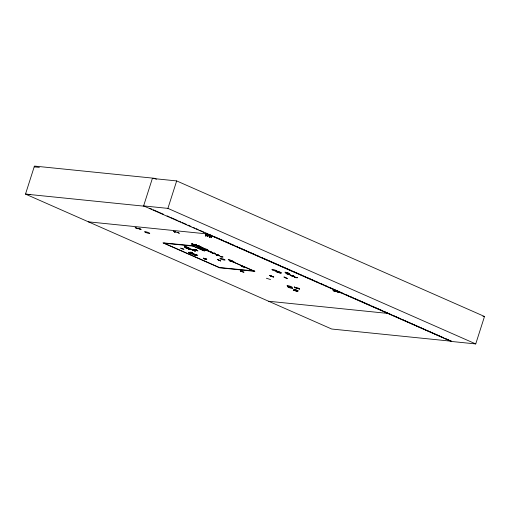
<?xml version="1.0" encoding="UTF-8"?>
<svg xmlns="http://www.w3.org/2000/svg" width="510" height="510" viewBox="0 0 510 510"><rect width="100%" height="100%" fill="white"/><g stroke="black" fill="none" stroke-linecap="round" stroke-linejoin="round"><path stroke-width="0.76" d="M208.36 250.844L211.516 252.22M217.362 259.539L220.741 261.024L217.534 259.36M231.317 260.961L234.683 262.44L231.419 260.98M287.296 278.492L283.923 276.975L287.302 278.466M333.323 290.738L340.68 292.772M340.47 292.549L333.03 290.432M205.804 235.926L205.855 233.988M205.791 235.932L205.893 234.007M206.053 235.913L205.995 234.141M205.887 235.958L206.257 234.115M207.57 234.53C206.588 236.889 208.724 237.367 207.978 234.657M207.672 234.664L207.36 236.328M207.564 236.487L207.933 234.645M207.831 236.57L208.08 234.791M209.291 236.92L209.502 235.129M209.604 235.263L209.412 237.073L209.54 235.142M209.948 235.269L209.82 237.201L209.91 235.257M209.801 237.182L210.012 235.391M210.968 237.45L211.178 235.658M211.216 235.671L211.012 237.462M211.376 237.577L211.586 235.786M211.535 237.717L211.624 235.798M204.051 258.768L206.633 259.035M204.108 258.819L206.697 259.086M233.351 261.789L229.277 260.712L233.401 261.592M298.911 288.717L297.508 288.08M193.889 250.066C191.664 249.237 196.21 251.57 192.283 249.728M285.396 273.079L289.54 274.214M269.611 275.534L273.762 276.904L269.637 275.521M143.61 205.906L152.369 178.443L176.67 180.922L484.5 316.474L475.734 343.931L451.439 341.458L143.61 205.906L167.905 208.38L475.734 343.931M140.913 229.57L139.071 228.136M167.905 208.38L176.67 180.922M174.885 231.865C174.165 230.82 175.223 232.146 175.038 231.47M178.373 232.738L174.471 231.725L175.013 231.463M174.573 231.782L174.701 231.381M175 231.432L174.783 231.801M184.435 246.336C186.615 246.304 182.911 246.113 185.308 246.655M186.596 248.089L184.601 247.452L186.093 247.503M186.093 247.815L186.966 247.885M186.233 247.892L188.362 248.038L188.082 247.611M186.016 247.732L186.386 247.535M186.813 247.873L186.309 247.662L186.641 247.828M186.386 247.892L186.603 247.63M187.062 247.216L184.594 246.668M186.724 247.28L187.712 247.356M187.132 247.458L187.495 247.261M188.547 247.822L188.694 248.147L188.432 247.809M192.64 244.041L192.933 243.907L191.218 243.901L192.863 244.137M190.281 252.692L188.381 252.418L190.064 252.597M189.497 252.954C191.256 253.923 190.255 252.896 190.995 253.049M190.581 252.463L197.141 255.351L190.077 252.412L190.689 252.118M190.95 252.157L191.097 252.641M254.426 271.32L232.554 261.694L254.93 271.371L219.587 267.776L162.983 242.843L193.704 245.839M190.931 252.571L191.129 252.233M194.049 244.864L194.297 244.653L192.295 244.373L194.221 244.883M192.799 249.881C192.353 249.428 193.15 250.327 192.997 249.645M194.788 245.01L195.088 244.876L194.221 245.144L196.879 245.928L193.864 245.061L195.018 245.106M193.277 249.823L193.532 250.231L193.424 249.836M196.063 244.685L195.4 244.806L196.758 245.297L195.069 244.545M194.476 254.668C195.47 254.522 193.099 254.7 194.737 254.783M196.503 249.811L196.146 249.715L196.261 250.155C196.93 249.16 195.158 250.754 196.382 250.219L196.528 249.804L196.114 250.174M198.294 245.903L196.248 245.348L198.294 245.903L198.148 245.578M198.613 246.043C199.531 245.928 196.082 245.954 198.83 246.139M198.766 246.056L199.091 245.935M200.532 246.528L199.614 246.222M199.633 246.094L199.404 246.438M200.385 246.566L198.53 246.349L199.805 246.617M200.902 246.916C195.668 246.489 204.446 246.948 200.239 247.101M203.35 249.039L203.343 248.631M204.255 248.893L204.695 249.288M204.739 249.83L205.842 250.174L205.351 249.632M206.072 249.326L206.442 249.129M214.123 253.138L213.996 253.54L217.375 254.994M214.041 253.566L214.213 253.151L214.786 253.425L212.064 253.043M214.181 253.585L214.308 253.183M214.308 253.68L214.672 253.126M232.942 261.279L232.554 261.655M233.083 261.337L232.936 261.745L232.974 261.286M233.057 261.745L233.166 261.401M287.602 273.194L287.468 273.583M297.54 277.752C290.929 276.637 298.082 278.454 297.432 277.453M295.035 287.729L294.525 286.888M294.761 287.264L298.93 288.756L294.786 287.576M296.272 289.941L296.138 290.337M299.338 289.151L298.675 288.099M299.179 288.934L298.688 288.265M451.439 341.458L402.097 319.47M266.405 278.243L270.574 279.556M293.263 290.082L297.426 291.408L293.295 290.043M294.716 287.385L298.854 288.596M228.231 259.673L232.343 260.769L228.295 259.673M195.145 254.873L197.74 255.127M194.412 249.39L197.944 250.933L194.399 249.396M273.226 277.045L269.962 275.604L273.366 277.013M333.094 290.509L340.661 292.67M333.342 290.764L340.623 292.708M137.203 228.729L135.086 227.473L137.184 228.684M211.14 251.819L208.565 251.57L211.287 251.863M212.574 253.323L215.328 253.61L212.753 253.349M294.06 276.19L291.497 275.91M175.058 232.184L173.642 231.132M271.562 276.235L271.964 276.35M295.252 290.713L296.087 290.388L295.328 290.681M207.532 234.517L207.321 236.308M183.982 249.479L180.604 248.045M174.873 232.171L173.617 231.157M291.465 275.929L293.894 276.159M205.728 234.052L205.498 235.843M207.149 250.098L208.029 250.429L206.792 249.938L208.826 250.474L207.736 250.206M294.264 286.983L294.984 287.901M182.612 248.797L182.523 248.778M196.286 249.785L196.49 249.919M209.865 251.583L209.699 251.57M205.077 258.838L205.473 258.94M285.549 277.778L285.173 277.689L285.581 277.791M206.881 250.219L207.353 250.333M205.103 258.851L205.511 258.946M194.074 254.407L194.552 254.439M136.215 228.104L139.989 228.996M230.214 260.266L231.202 261.228M34.189 166.866L39.359 167.376M30.67 194.61L25.5 194.1L34.444 166.069L154.275 178.277L156.423 179.22M268.662 301.27L25.5 194.1L144.54 206.225M88.236 221.824L208.348 234.058L205.453 232.783M194.998 244.774L196.305 245.202M163.621 243.13L193.59 246.183M203.834 248.223L204.867 248.682L203.159 248.172L204.478 248.568M205.453 249.058L206.365 249.358M205.715 249.218L204.44 248.95L206.741 249.613M204.402 249.218L202.98 249.078M188.694 248.147L187.674 248.045M205.275 249.862L206.314 250.206L205.084 249.766M206.646 250.639L207.143 250.69L206.104 250.353L206.454 250.557M192.716 249.964L191.837 249.874M193.258 250.206L192.378 250.117L193.475 250.302M214.64 253.33L212.211 253.164M218.65 255.096L216.074 254.809L218.612 255.121M218.796 255.178L216.221 254.911M190.383 253.119L191.422 253.464L190.192 253.024M191.467 253.642L190.804 253.502L191.868 253.821M222.934 256.983L220.358 256.696L222.895 257.008M193.698 254.751L195.878 255.325L194.546 255.127M219.453 267.54L254.535 270.976M293.097 275.757L290.47 275.502L293.084 275.744M241.848 271.601L244.035 272.174L242.703 271.977M482.932 316.315L484.5 316.474M388.773 313.51L268.617 301.251L331.685 329.02L451.516 341.228M180.884 248.599L183.562 248.905M203.528 258.162L206.792 259.603L203.407 258.117M197.115 246.266L199.155 247.044L197.51 246.343M185.098 246.712L187.495 247.618M205.874 249.39L206.244 249.454M185.901 247.095L184.83 246.719M206.684 249.772C203.477 248.867 208.813 250.429 206.129 249.486M189.286 248.587C186.08 247.675 191.416 249.243 188.732 248.3M194.227 254.477L194.807 254.554M190.268 252.794L190.906 252.966M188.917 252.265L189.503 252.399L188.949 252.201M187.119 248.134L188.024 248.415M185.347 246.808L186.131 247.082L185.002 246.7M178.073 232.694L178.411 232.777M219.255 260.291L218.809 260.304M205.249 258.908L205.505 258.94M230.507 260.412L231.368 261.279M136.304 228.161L139.95 228.984M197.51 246.394L196.662 246.292M200.991 247.363L202.062 247.56L200.5 247.133M205.441 249.645L206.046 249.868M193.966 250.219L195.113 250.652M197.389 246.069L197.95 246.311M190.989 252.628L191.212 252.233M139 228.365L141.117 229.596M196.101 244.743L195.744 244.915L196.356 245.042M207.066 249.938L207.615 250.104M288.52 274.195L291.803 275.636M292.829 276.114L296.119 277.555M296.004 277.542L292.797 276.133M189.012 249.02L188.668 248.995L189.656 249.269L188.381 248.899L190.039 249.39L189.07 248.988M178.047 232.286L179.118 233.274M187.304 248.102L188.292 248.51M194.151 250.263L195.081 250.576M206.945 250.155L207.296 250.263M203.19 249.02L201.903 248.599L203.267 248.855M291.656 275.61L288.488 274.214M298.624 288.271L299.351 289.176M189.083 248.121L189.822 248.421M286.824 273.22L289.591 274.061M197.587 246.113L198.148 246.368M200.985 247.414L200.353 247.114M205.568 249.626L206.244 249.906M294.748 289.61L296.801 290.324M189.172 248.109L189.586 248.344M242.052 271.071L242.384 271.231M242.103 271.052L242.645 271.333M199.741 247.089L200.073 247.248M286.983 272.907L287.366 273.621M189.344 248.427L188.381 248.191L189.331 248.466M204.453 249.116L204.95 249.358M184.524 246.113L184.843 246.273M199.926 247.12L200.341 247.344M287.111 272.875L287.525 273.666M149.672 208.22L151.935 209.189M153.3 209.814L163.506 214.289M167.057 215.877L169.294 216.839M170.684 217.47L177.25 220.345M178.647 220.983L180.865 221.939M182.274 222.577L186.654 224.496M188.069 225.127L190.989 226.408M193.137 227.358L194.61 228.002M196.038 228.633L198.224 229.596M199.659 230.233L204.006 232.146M209.801 234.702L211.988 235.658M213.441 236.302L223.629 240.784M225.082 241.428L229.449 243.346M230.902 243.99L233.809 245.272M235.996 246.234L237.45 246.872M238.903 247.516L249.09 251.997M250.544 252.641L254.911 254.56M256.364 255.204L259.278 256.485M261.458 257.442L262.911 258.085M264.365 258.729L276.739 264.174M278.192 264.811L280.373 265.774M281.826 266.418L288.373 269.299M289.833 269.937L292.013 270.899M293.467 271.543L302.2 275.387M303.654 276.025L305.834 276.987M307.294 277.625L313.841 280.513M315.295 281.15L317.475 282.113M321.115 283.713L327.662 286.594M329.116 287.238L331.302 288.201M332.756 288.838L342.943 293.327M346.577 294.927L348.764 295.889M350.217 296.527L353.124 297.808M354.584 298.452L356.764 299.415M358.218 300.052L370.585 305.496M372.039 306.14L374.225 307.103M375.679 307.74L382.226 310.622M383.679 311.266L388.046 313.185M391.387 314.753L388.492 313.478L400.669 318.839M392.834 315.39L408.746 322.409M410.187 323.047L426.099 330.059M427.546 330.697L443.458 337.709M444.905 338.347L451.414 341.222M208.794 234.351L246.623 251.009M248.083 251.647L272.091 262.223M273.545 262.86L297.553 273.436M299.007 274.074L323.015 284.644M324.468 285.288L387.766 313.159M198.843 245.826L199.27 245.954M199.557 246.324L198.358 246.273M195.4 244.806L196.35 245.087M205.785 249.377L206.728 249.658M193.188 244.284L191.983 244.233M201.31 247.994L200.073 247.796L202.24 248.319L200.806 248.121L201.686 248.211L201.329 248.051M210.024 251.787L213.346 253.215M204.606 249.792L205.568 250.072L204.854 249.817M192.952 245.897L204.529 250.996L193.092 246.132M186.8 247.05L187.202 247.229M186.647 247.592L188.215 248.026M186.889 248.115L186.086 248.109M164.118 243.181L220.09 267.827M232.662 261.356L233.962 261.936M195.26 249.537L196.573 250.117L195.273 249.556M218.28 255.433L221.652 256.874M206.983 249.537L206.34 249.282L207.219 249.613M179.265 233.312L177.888 232.235M206.301 234.135L206.091 235.926M189.784 252.456L192.436 252.807L189.784 252.456M193.086 254.127L191.103 253.668L193.086 254.127M204.905 249.619L203.235 249.167L204.905 249.619M294.009 289.546L298.146 290.949L294.009 289.546M191.422 249.288L189.216 248.689L191.422 249.288M188.222 248.74L186.583 248.287L188.222 248.74M200.271 247.573L198.632 247.12L200.264 247.599M289.125 273.392L284.943 272.174L289.1 273.385M193.233 250.404L195.381 251.028L193.233 250.404M193.475 244.749L192.767 244.494L193.475 244.749M190.676 253.33L189.962 253.075L190.676 253.33M202.521 247.962L201.342 247.592L203.267 248.102L201.737 247.758L202.508 247.975M205.83 250.251L208.08 250.863L205.83 250.251M219.44 255.459L216.858 255.21L219.434 255.484M287.015 273.959L289.763 274.323L287.002 273.978M193.526 250.499L195.101 250.945L193.526 250.499M206.811 250.448L207.691 250.741L206.811 250.448M188.662 252.488L189.739 252.801L188.662 252.488M187.96 248.663L186.858 248.389L187.96 248.663M200.009 247.497L198.913 247.191L200.009 247.497M242.951 266.577L241.574 266.29L242.951 266.577M242.307 271.46L240.924 271.18L242.307 271.46M243.219 266.673L241.306 266.195L243.219 266.673M242.575 271.556L240.663 271.11L242.575 271.556M244.277 267.087C241.918 266.411 243.002 267.106 243.098 266.979L244.226 267.112M241.976 266.054L241.498 266.022L241.976 266.054M241.326 270.944L240.847 270.912L241.326 270.944M277.051 271.983A2.728 0.408 17.7 0 0 281.233 273.009A2.728 0.408 17.7 0 0 277.689 271.447A2.728 0.408 17.7 0 0 277.051 271.983A2.728 0.408 17.7 0 0 281.227 273.016A2.728 0.408 17.7 0 0 277.682 271.454A2.728 0.408 17.7 0 0 277.045 271.989M272.856 270.134A2.728 0.408 17.7 0 0 277.038 271.161A2.728 0.408 17.7 0 0 273.494 269.599A2.728 0.408 17.7 0 0 272.856 270.134M288.042 286.327A2.728 0.408 17.7 0 0 292.224 287.353A2.728 0.408 17.7 0 0 288.679 285.791A2.728 0.408 17.7 0 0 288.042 286.327M288.577 287.359A2.728 0.408 17.7 0 0 292.759 288.386A2.728 0.408 17.7 0 0 289.215 286.83A2.728 0.408 17.7 0 0 288.577 287.359M145.56 232.388A2.728 0.408 17.7 0 0 149.742 233.414A2.728 0.408 17.7 0 0 146.198 231.852A2.728 0.408 17.7 0 0 145.56 232.388M220.868 259.035A2.728 0.408 17.7 0 0 225.05 260.062A2.728 0.408 17.7 0 0 221.506 258.5A2.728 0.408 17.7 0 0 220.868 259.035"/></g></svg>
